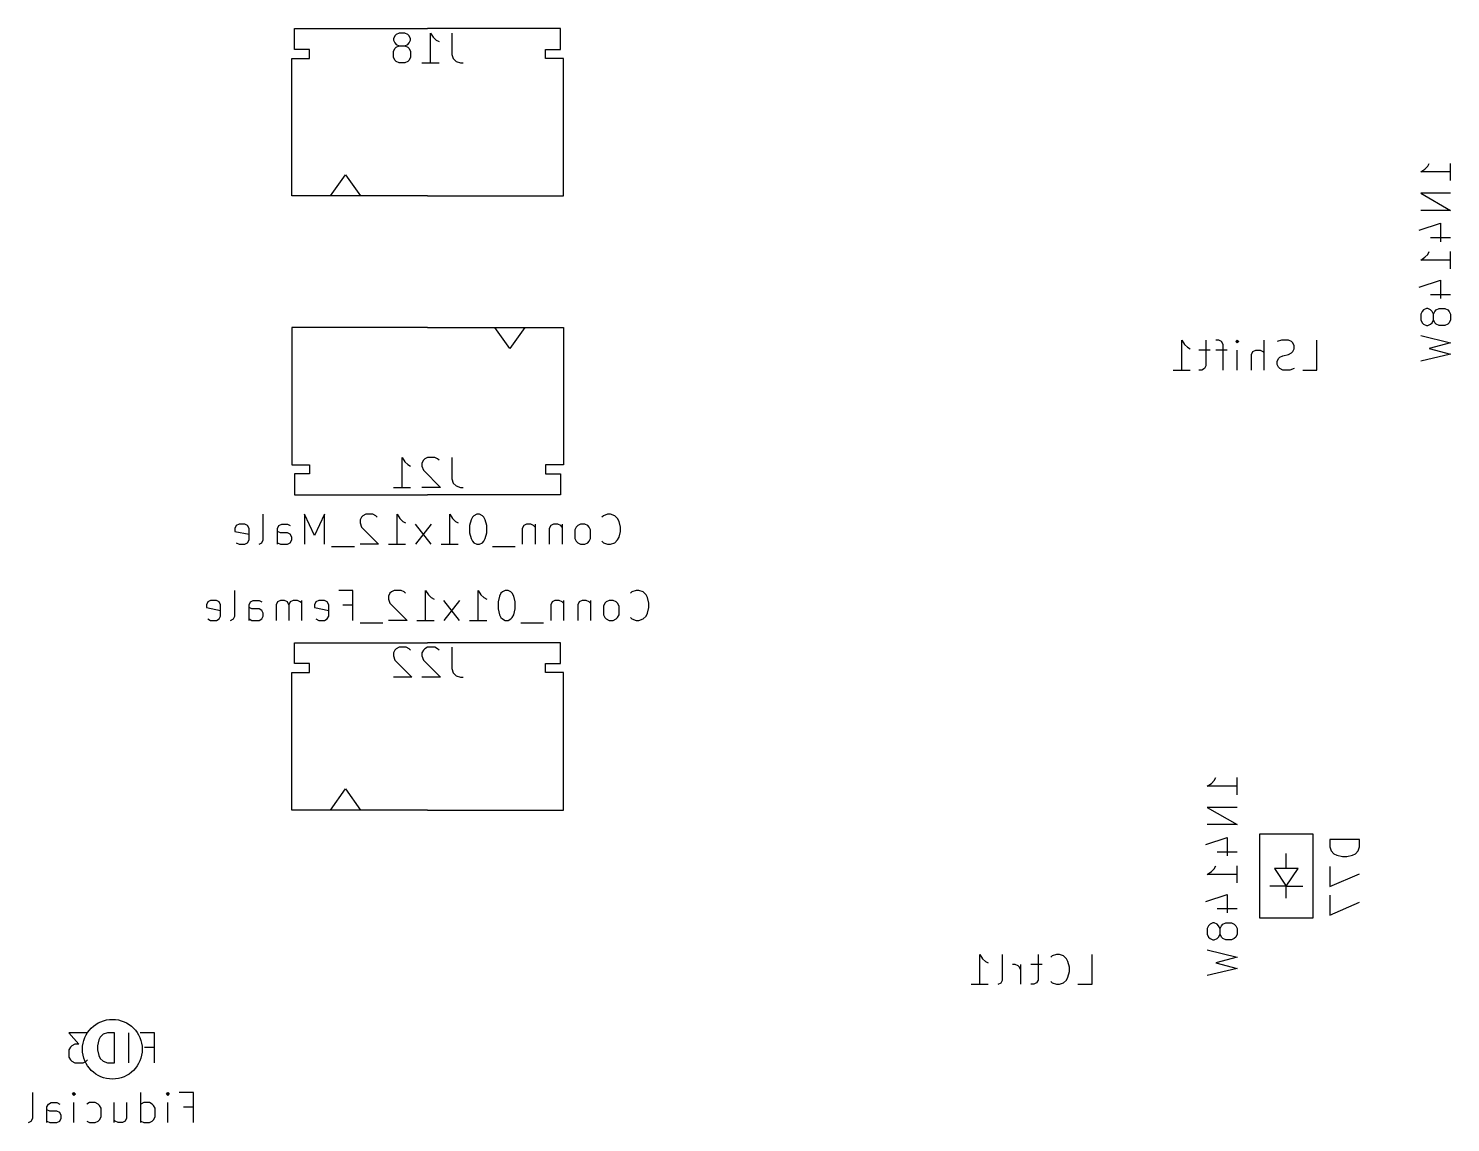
# Model space of a CAD drawing. Extents: x -29 to 358, y -109 to 38.
# Drawn here: x -28.83 to 18.76, y -109.44 to -72.84 of the extents above; entities that cross this region are included whole.
import ezdxf

# ---------------------------------------------------------------- set-up
doc = ezdxf.new("R2010")
doc.units = 0
doc.layers.add('BLACK', color=7, linetype='CONTINUOUS')

msp = doc.modelspace()

# ---------------------------------------------------------------- linework, layer by layer
at = {"layer": 'BLACK', "linetype": 'CONTINUOUS'}
for p, q in [((-19.925, -72.8353), (-15.475, -72.8353)), ((-19.925, -73.5353), (-19.925, -72.8353)), ((-16.5702, -73.0829), (-16.6179, -73.1782)), ((-16.6179, -73.1782), (-16.6179, -73.2258)), ((-16.6179, -73.2258), (-16.5702, -73.321)), ((-16.5226, -73.0353), (-16.5702, -73.0829)), ((-16.4274, -72.9877), (-16.5226, -73.0353)), ((-16.2369, -72.9877), (-16.4274, -72.9877)), ((-16.1417, -73.0353), (-16.2369, -72.9877)), ((-16.094, -73.0829), (-16.1417, -73.0353)), ((-16.0464, -73.1782), (-16.094, -73.0829)), ((-16.094, -73.321), (-16.0464, -73.2258)), ((-16.0464, -73.2258), (-16.0464, -73.1782)), ((-11.025, -72.8353), (-15.475, -72.8353)), ((-15.3798, -73.9877), (-15.3798, -72.9877)), ((-15.3798, -72.9877), (-15.2845, -73.1305)), ((-15.2845, -73.1305), (-15.1893, -73.2258)), ((-15.1893, -73.2258), (-15.094, -73.2734)), ((-14.6655, -72.9877), (-14.6655, -73.702)), ((-11.025, -73.5353), (-11.025, -72.8353)), ((-19.425, -73.5353), (-19.925, -73.5353)), ((-19.425, -73.8353), (-19.425, -73.5353)), ((-16.6179, -73.6067), (-16.5702, -73.5115)), ((-16.6179, -73.7972), (-16.6179, -73.6067)), ((-16.5702, -73.321), (-16.5226, -73.3686)), ((-16.5702, -73.5115), (-16.5226, -73.4639)), ((-16.5226, -73.3686), (-16.4274, -73.4163)), ((-16.5226, -73.4639), (-16.4274, -73.4163)), ((-16.4274, -73.4163), (-16.2369, -73.4163)), ((-16.2369, -73.4163), (-16.1417, -73.3686)), ((-16.2369, -73.4163), (-16.1417, -73.4639)), ((-16.1417, -73.3686), (-16.094, -73.321)), ((-16.1417, -73.4639), (-16.094, -73.5115)), ((-16.094, -73.5115), (-16.0464, -73.6067)), ((-16.0464, -73.6067), (-16.0464, -73.7972)), ((-14.6655, -73.702), (-14.6179, -73.8448)), ((-11.525, -73.5353), (-11.025, -73.5353)), ((-11.525, -73.8353), (-11.525, -73.5353)), ((-20.025, -73.8353), (-19.425, -73.8353)), ((-20.025, -78.4353), (-20.025, -73.8353)), ((-16.5702, -73.8924), (-16.6179, -73.7972)), ((-16.5226, -73.9401), (-16.5702, -73.8924)), ((-16.4274, -73.9877), (-16.5226, -73.9401)), ((-16.2369, -73.9877), (-16.4274, -73.9877)), ((-16.1417, -73.9401), (-16.2369, -73.9877)), ((-16.094, -73.8924), (-16.1417, -73.9401)), ((-16.0464, -73.7972), (-16.094, -73.8924)), ((-15.6655, -73.9877), (-15.094, -73.9877)), ((-14.6179, -73.8448), (-14.5226, -73.9401)), ((-14.5226, -73.9401), (-14.3798, -73.9877)), ((-14.3798, -73.9877), (-14.2845, -73.9877)), ((-10.925, -73.8353), (-11.525, -73.8353)), ((-10.925, -78.4353), (-10.925, -73.8353)), ((17.7586, -77.6353), (17.9015, -77.5401)), ((17.9015, -77.5401), (17.9967, -77.4448)), ((17.9967, -77.4448), (18.0443, -77.3496)), ((18.7586, -77.921), (18.7586, -77.3496)), ((-18.725, -78.4353), (-18.225, -77.7282)), ((-18.225, -77.7282), (-17.725, -78.4353)), ((18.7586, -77.6353), (17.7586, -77.6353)), ((-15.475, -78.4353), (-20.025, -78.4353)), ((-15.475, -78.4353), (-10.925, -78.4353)), ((18.7586, -78.3496), (17.7586, -78.3496)), ((17.7586, -78.3496), (18.7586, -78.921)), ((18.7586, -78.921), (17.7586, -78.921)), ((17.711, -79.5877), (18.4253, -79.3496)), ((18.4253, -79.3496), (18.4253, -79.9686)), ((18.092, -79.8258), (18.7586, -79.8258)), ((17.9015, -80.4924), (17.9967, -80.3972)), ((17.9967, -80.3972), (18.0443, -80.302)), ((18.7586, -80.8734), (18.7586, -80.302)), ((17.7586, -80.5877), (17.9015, -80.4924)), ((18.7586, -80.5877), (17.7586, -80.5877)), ((17.711, -81.4924), (18.4253, -81.2543)), ((18.4253, -81.2543), (18.4253, -81.8734)), ((18.092, -81.7305), (18.7586, -81.7305)), ((17.8062, -82.302), (17.7586, -82.3972)), ((17.8539, -82.2543), (17.8062, -82.302)), ((17.9491, -82.2067), (17.8539, -82.2543)), ((17.9967, -82.2067), (17.9491, -82.2067)), ((18.092, -82.2543), (17.9967, -82.2067)), ((18.1396, -82.302), (18.092, -82.2543)), ((18.1872, -82.3972), (18.1396, -82.302)), ((18.1872, -82.3972), (18.2348, -82.302)), ((18.2348, -82.302), (18.2824, -82.2543)), ((18.2824, -82.2543), (18.3777, -82.2067)), ((18.3777, -82.2067), (18.5682, -82.2067)), ((18.5682, -82.2067), (18.6634, -82.2543)), ((18.6634, -82.2543), (18.711, -82.302)), ((18.711, -82.302), (18.7586, -82.3972)), ((17.7586, -82.3972), (17.7586, -82.5877)), ((17.7586, -82.5877), (17.8062, -82.6829)), ((17.8062, -82.6829), (17.8539, -82.7305)), ((17.8539, -82.7305), (17.9491, -82.7782)), ((17.9491, -82.7782), (17.9967, -82.7782)), ((17.9967, -82.7782), (18.092, -82.7305)), ((18.092, -82.7305), (18.1396, -82.6829)), ((18.1396, -82.6829), (18.1872, -82.5877)), ((18.1872, -82.5877), (18.1872, -82.3972)), ((18.2348, -82.6829), (18.1872, -82.5877)), ((18.2824, -82.7305), (18.2348, -82.6829)), ((18.3777, -82.7782), (18.2824, -82.7305)), ((18.5682, -82.7782), (18.3777, -82.7782)), ((18.6634, -82.7305), (18.5682, -82.7782)), ((18.711, -82.6829), (18.6634, -82.7305)), ((18.7586, -82.5877), (18.711, -82.6829)), ((18.7586, -82.3972), (18.7586, -82.5877)), ((-15.475, -82.8353), (-20.025, -82.8353)), ((-20.025, -82.8353), (-20.025, -87.4353)), ((-15.475, -82.8353), (-10.925, -82.8353)), ((-12.725, -83.5424), (-13.225, -82.8353)), ((-12.225, -82.8353), (-12.725, -83.5424)), ((-10.925, -82.8353), (-10.925, -87.4353)), ((9.76339, -84.2627), (9.76339, -83.2627)), ((9.76339, -83.2627), (9.85863, -83.4055)), ((10.5729, -83.2627), (10.5729, -84.1198)), ((11.0015, -83.2627), (10.9062, -83.2627)), ((11.0967, -83.3103), (11.0015, -83.2627)), ((11.5729, -83.3103), (11.6205, -83.2627)), ((11.6205, -83.2627), (11.6682, -83.3103)), ((11.6205, -83.2627), (11.6205, -83.3579)), ((12.5253, -84.2627), (12.5253, -83.2627)), ((13.0967, -83.2627), (12.9539, -83.3103)), ((13.3348, -83.2627), (13.0967, -83.2627)), ((13.4301, -83.3103), (13.3348, -83.2627)), ((14.2872, -84.2627), (14.2872, -83.2627)), ((17.7586, -83.1115), (18.7586, -83.3496)), ((9.85863, -83.4055), (9.95387, -83.5008)), ((9.95387, -83.5008), (10.0491, -83.5484)), ((10.7158, -83.596), (10.3348, -83.596)), ((11.2872, -83.596), (10.9062, -83.596)), ((11.1443, -83.4055), (11.0967, -83.3103)), ((11.1443, -84.2627), (11.1443, -83.4055)), ((11.6205, -83.3579), (11.5729, -83.3103)), ((11.6682, -83.3103), (11.6205, -83.3579)), ((11.6205, -84.2627), (11.6205, -83.596)), ((12.0967, -83.7389), (12.1443, -83.6436)), ((12.0967, -84.2627), (12.0967, -83.7389)), ((12.1443, -83.6436), (12.2396, -83.596)), ((12.2396, -83.596), (12.3824, -83.596)), ((12.3824, -83.596), (12.4777, -83.6436)), ((12.4777, -83.6436), (12.5253, -83.6913)), ((13.1443, -83.7865), (13.3348, -83.7389)), ((13.3348, -83.7389), (13.4301, -83.6913)), ((13.4777, -83.3579), (13.4301, -83.3103)), ((13.4301, -83.6913), (13.4777, -83.6436)), ((13.5253, -83.4532), (13.4777, -83.3579)), ((13.4777, -83.6436), (13.5253, -83.5484)), ((13.5253, -83.5484), (13.5253, -83.4532)), ((18.7586, -83.7305), (17.7586, -83.9686)), ((18.7586, -83.3496), (18.0443, -83.5401)), ((18.0443, -83.5401), (18.7586, -83.7305)), ((10.5253, -84.2151), (10.4301, -84.2627)), ((10.5729, -84.1198), (10.5253, -84.2151)), ((12.9539, -83.977), (13.0015, -83.8817)), ((12.9539, -84.0722), (12.9539, -83.977)), ((13.0015, -84.1674), (12.9539, -84.0722)), ((13.0015, -83.8817), (13.0491, -83.8341)), ((13.0491, -84.2151), (13.0015, -84.1674)), ((13.0491, -83.8341), (13.1443, -83.7865)), ((13.1443, -84.2627), (13.0491, -84.2151)), ((13.5253, -84.2151), (13.3824, -84.2627)), ((9.47768, -84.2627), (10.0491, -84.2627)), ((10.4301, -84.2627), (10.3348, -84.2627)), ((13.3824, -84.2627), (13.1443, -84.2627)), ((13.811, -84.2627), (14.2872, -84.2627)), ((-20.025, -87.4353), (-19.425, -87.4353)), ((-19.425, -87.4353), (-19.425, -87.7353)), ((-16.3321, -88.1877), (-16.3321, -87.1877)), ((-16.3321, -87.1877), (-16.2369, -87.3305)), ((-16.2369, -87.3305), (-16.1417, -87.4258)), ((-16.1417, -87.4258), (-16.0464, -87.4734)), ((-15.6179, -87.2829), (-15.6655, -87.3782)), ((-15.6655, -87.3782), (-15.6655, -87.4734)), ((-15.6655, -87.4734), (-15.6179, -87.6163)), ((-15.5702, -87.2353), (-15.6179, -87.2829)), ((-15.475, -87.1877), (-15.5702, -87.2353)), ((-15.2369, -87.1877), (-15.475, -87.1877)), ((-15.1417, -87.2353), (-15.2369, -87.1877)), ((-15.094, -87.2829), (-15.1417, -87.2353)), ((-14.6655, -87.1877), (-14.6655, -87.902)), ((-11.525, -87.4353), (-11.525, -87.7353)), ((-10.925, -87.4353), (-11.525, -87.4353)), ((-19.925, -87.7353), (-19.925, -88.4353)), ((-19.425, -87.7353), (-19.925, -87.7353)), ((-15.6179, -87.6163), (-15.0464, -88.1877)), ((-14.6655, -87.902), (-14.6179, -88.0448)), ((-14.6179, -88.0448), (-14.5226, -88.1401)), ((-11.525, -87.7353), (-11.025, -87.7353)), ((-11.025, -87.7353), (-11.025, -88.4353)), ((-19.925, -88.4353), (-15.475, -88.4353)), ((-16.6179, -88.1877), (-16.0464, -88.1877)), ((-15.0464, -88.1877), (-15.6655, -88.1877)), ((-11.025, -88.4353), (-15.475, -88.4353)), ((-14.5226, -88.1401), (-14.3798, -88.1877)), ((-14.3798, -88.1877), (-14.2845, -88.1877)), ((-21.8798, -89.4686), (-21.9274, -89.5639)), ((-21.7845, -89.421), (-21.8798, -89.4686)), ((-21.594, -89.421), (-21.7845, -89.421)), ((-21.4988, -89.4686), (-21.594, -89.421)), ((-21.4512, -89.5639), (-21.4988, -89.4686)), ((-20.975, -89.9448), (-20.975, -89.0877)), ((-20.4988, -89.5639), (-20.4512, -89.4686)), ((-20.4512, -89.4686), (-20.356, -89.421)), ((-20.356, -89.421), (-20.1655, -89.421)), ((-20.1655, -89.421), (-20.0702, -89.4686)), ((-19.2607, -89.802), (-19.594, -89.0877)), ((-19.594, -89.0877), (-19.594, -90.0877)), ((-18.9274, -89.0877), (-19.2607, -89.802)), ((-18.9274, -90.0877), (-18.9274, -89.0877)), ((-17.6893, -89.1829), (-17.7369, -89.2782)), ((-17.7369, -89.2782), (-17.7369, -89.3734)), ((-17.7369, -89.3734), (-17.6893, -89.5163)), ((-17.6417, -89.1353), (-17.6893, -89.1829)), ((-17.5464, -89.0877), (-17.6417, -89.1353)), ((-17.3083, -89.0877), (-17.5464, -89.0877)), ((-17.2131, -89.1353), (-17.3083, -89.0877)), ((-17.1655, -89.1829), (-17.2131, -89.1353)), ((-16.4988, -90.0877), (-16.4988, -89.0877)), ((-16.4988, -89.0877), (-16.4036, -89.2305)), ((-16.4036, -89.2305), (-16.3083, -89.3258)), ((-16.3083, -89.3258), (-16.2131, -89.3734)), ((-15.356, -90.0877), (-15.8798, -89.421)), ((-15.356, -89.421), (-15.8798, -90.0877)), ((-14.7369, -90.0877), (-14.7369, -89.0877)), ((-14.7369, -89.0877), (-14.6417, -89.2305)), ((-14.6417, -89.2305), (-14.5464, -89.3258)), ((-14.5464, -89.3258), (-14.4512, -89.3734)), ((-14.0226, -89.2782), (-14.0702, -89.4686)), ((-14.0702, -89.4686), (-14.0702, -89.7067)), ((-13.975, -89.1829), (-14.0226, -89.2782)), ((-13.9274, -89.1353), (-13.975, -89.1829)), ((-13.8321, -89.0877), (-13.9274, -89.1353)), ((-13.7369, -89.0877), (-13.8321, -89.0877)), ((-13.6417, -89.1353), (-13.7369, -89.0877)), ((-13.594, -89.1829), (-13.6417, -89.1353)), ((-13.5464, -89.2782), (-13.594, -89.1829)), ((-13.4988, -89.4686), (-13.5464, -89.2782)), ((-13.4988, -89.7067), (-13.4988, -89.4686)), ((-12.2607, -89.4686), (-12.3083, -89.5639)), ((-12.1655, -89.421), (-12.2607, -89.4686)), ((-12.0226, -89.421), (-12.1655, -89.421)), ((-11.9274, -89.4686), (-12.0226, -89.421)), ((-11.8798, -89.5163), (-11.9274, -89.4686)), ((-11.8798, -89.421), (-11.8798, -90.0877)), ((-11.356, -89.4686), (-11.4036, -89.5639)), ((-11.2607, -89.421), (-11.356, -89.4686)), ((-11.1179, -89.421), (-11.2607, -89.421)), ((-11.0226, -89.4686), (-11.1179, -89.421)), ((-10.975, -89.5163), (-11.0226, -89.4686)), ((-10.975, -89.421), (-10.975, -90.0877)), ((-10.4512, -89.4686), (-10.4988, -89.5163)), ((-10.356, -89.421), (-10.4512, -89.4686)), ((-10.2131, -89.421), (-10.356, -89.421)), ((-10.1179, -89.4686), (-10.2131, -89.421)), ((-10.0702, -89.5163), (-10.1179, -89.4686)), ((-9.59405, -89.1353), (-9.64167, -89.1829)), ((-9.45119, -89.0877), (-9.59405, -89.1353)), ((-9.35595, -89.0877), (-9.45119, -89.0877)), ((-9.21309, -89.1353), (-9.35595, -89.0877)), ((-9.11786, -89.2305), (-9.21309, -89.1353)), ((-9.07024, -89.3258), (-9.11786, -89.2305)), ((-9.02262, -89.5163), (-9.07024, -89.3258)), ((-21.9274, -89.5639), (-21.9274, -89.6591)), ((-21.9274, -89.6591), (-21.4512, -89.7543)), ((-21.4988, -90.0401), (-21.4512, -89.9448)), ((-21.4512, -89.9448), (-21.4512, -89.5639)), ((-21.0226, -90.0401), (-20.975, -89.9448)), ((-20.4988, -90.0877), (-20.4988, -89.5639)), ((-20.4036, -89.7067), (-20.4988, -89.6591)), ((-20.1655, -89.7067), (-20.4036, -89.7067)), ((-20.0702, -89.7543), (-20.1655, -89.7067)), ((-20.0226, -89.8496), (-20.0702, -89.7543)), ((-20.0702, -90.0401), (-20.0226, -89.9448)), ((-20.0226, -89.9448), (-20.0226, -89.8496)), ((-17.6893, -89.5163), (-17.1179, -90.0877)), ((-14.0702, -89.7067), (-14.0226, -89.8972)), ((-14.0226, -89.8972), (-13.975, -89.9924)), ((-13.594, -89.9924), (-13.5464, -89.8972)), ((-13.5464, -89.8972), (-13.4988, -89.7067)), ((-12.3083, -89.5639), (-12.3083, -90.0877)), ((-11.4036, -89.5639), (-11.4036, -90.0877)), ((-10.4988, -89.5163), (-10.5464, -89.6115)), ((-10.5464, -89.6115), (-10.5464, -89.8972)), ((-10.5464, -89.8972), (-10.4988, -89.9924)), ((-10.0226, -89.6115), (-10.0702, -89.5163)), ((-10.0702, -89.9924), (-10.0226, -89.8972)), ((-10.0226, -89.8972), (-10.0226, -89.6115)), ((-9.21309, -90.0401), (-9.11786, -89.9448)), ((-9.11786, -89.9448), (-9.07024, -89.8496)), ((-9.07024, -89.8496), (-9.02262, -89.6591)), ((-9.02262, -89.6591), (-9.02262, -89.5163)), ((-21.8798, -90.0401), (-21.7845, -90.0877)), ((-21.7845, -90.0877), (-21.594, -90.0877)), ((-21.594, -90.0877), (-21.4988, -90.0401)), ((-21.1179, -90.0877), (-21.0226, -90.0401)), ((-20.4988, -90.0401), (-20.4036, -90.0877)), ((-20.4036, -90.0877), (-20.1655, -90.0877)), ((-20.1655, -90.0877), (-20.0702, -90.0401)), ((-17.9274, -90.1829), (-18.6893, -90.1829)), ((-17.1179, -90.0877), (-17.7369, -90.0877)), ((-16.7845, -90.0877), (-16.2131, -90.0877)), ((-15.0226, -90.0877), (-14.4512, -90.0877)), ((-13.975, -89.9924), (-13.9274, -90.0401)), ((-13.9274, -90.0401), (-13.8321, -90.0877)), ((-13.8321, -90.0877), (-13.7369, -90.0877)), ((-13.7369, -90.0877), (-13.6417, -90.0401)), ((-13.6417, -90.0401), (-13.594, -89.9924)), ((-12.5464, -90.1829), (-13.3083, -90.1829)), ((-10.4988, -89.9924), (-10.4512, -90.0401)), ((-10.4512, -90.0401), (-10.356, -90.0877)), ((-10.356, -90.0877), (-10.2131, -90.0877)), ((-10.2131, -90.0877), (-10.1179, -90.0401)), ((-10.1179, -90.0401), (-10.0702, -89.9924)), ((-9.64167, -89.9924), (-9.59405, -90.0401)), ((-9.59405, -90.0401), (-9.45119, -90.0877)), ((-9.45119, -90.0877), (-9.35595, -90.0877)), ((-9.35595, -90.0877), (-9.21309, -90.0401)), ((-21.9274, -92.4948), (-21.9274, -91.6377)), ((-17.975, -91.6377), (-18.4512, -91.6377)), ((-17.975, -92.6377), (-17.975, -91.6377)), ((-16.7369, -91.7329), (-16.7845, -91.8282)), ((-16.7845, -91.8282), (-16.7845, -91.9234)), ((-16.6893, -91.6853), (-16.7369, -91.7329)), ((-16.594, -91.6377), (-16.6893, -91.6853)), ((-16.356, -91.6377), (-16.594, -91.6377)), ((-16.2607, -91.6853), (-16.356, -91.6377)), ((-16.2131, -91.7329), (-16.2607, -91.6853)), ((-15.5464, -92.6377), (-15.5464, -91.6377)), ((-15.5464, -91.6377), (-15.4512, -91.7805)), ((-15.4512, -91.7805), (-15.356, -91.8758)), ((-13.7845, -92.6377), (-13.7845, -91.6377)), ((-13.7845, -91.6377), (-13.6893, -91.7805)), ((-13.6893, -91.7805), (-13.594, -91.8758)), ((-13.0702, -91.8282), (-13.1179, -92.0186)), ((-13.0226, -91.7329), (-13.0702, -91.8282)), ((-12.975, -91.6853), (-13.0226, -91.7329)), ((-12.8798, -91.6377), (-12.975, -91.6853)), ((-12.7845, -91.6377), (-12.8798, -91.6377)), ((-12.6893, -91.6853), (-12.7845, -91.6377)), ((-12.6417, -91.7329), (-12.6893, -91.6853)), ((-12.594, -91.8282), (-12.6417, -91.7329)), ((-12.5464, -92.0186), (-12.594, -91.8282)), ((-8.64167, -91.6853), (-8.68928, -91.7329)), ((-8.49881, -91.6377), (-8.64167, -91.6853)), ((-8.40357, -91.6377), (-8.49881, -91.6377)), ((-8.26071, -91.6853), (-8.40357, -91.6377)), ((-8.16548, -91.7805), (-8.26071, -91.6853)), ((-8.11786, -91.8758), (-8.16548, -91.7805)), ((-22.8321, -92.0186), (-22.8798, -92.1139)), ((-22.8798, -92.1139), (-22.8798, -92.2091)), ((-22.8798, -92.2091), (-22.4036, -92.3043)), ((-22.7369, -91.971), (-22.8321, -92.0186)), ((-22.5464, -91.971), (-22.7369, -91.971)), ((-22.4512, -92.0186), (-22.5464, -91.971)), ((-22.4036, -92.1139), (-22.4512, -92.0186)), ((-22.4036, -92.4948), (-22.4036, -92.1139)), ((-21.4512, -92.1139), (-21.4036, -92.0186)), ((-21.4512, -92.6377), (-21.4512, -92.1139)), ((-21.356, -92.2567), (-21.4512, -92.2091)), ((-21.4036, -92.0186), (-21.3083, -91.971)), ((-21.1179, -92.2567), (-21.356, -92.2567)), ((-21.3083, -91.971), (-21.1179, -91.971)), ((-21.1179, -91.971), (-21.0226, -92.0186)), ((-21.0226, -92.3043), (-21.1179, -92.2567)), ((-20.975, -92.3996), (-21.0226, -92.3043)), ((-20.4988, -92.0186), (-20.5464, -92.1139)), ((-20.5464, -92.1139), (-20.5464, -92.6377)), ((-20.4036, -91.971), (-20.4988, -92.0186)), ((-20.2607, -91.971), (-20.4036, -91.971)), ((-20.1655, -92.0186), (-20.2607, -91.971)), ((-20.1179, -92.1139), (-20.1655, -92.0186)), ((-20.0702, -92.0186), (-20.1179, -92.1139)), ((-20.1179, -92.1139), (-20.1179, -92.6377)), ((-19.975, -91.971), (-20.0702, -92.0186)), ((-19.8321, -91.971), (-19.975, -91.971)), ((-19.7369, -92.0186), (-19.8321, -91.971)), ((-19.6893, -92.0663), (-19.7369, -92.0186)), ((-19.6893, -92.6377), (-19.6893, -91.971)), ((-19.2131, -92.0186), (-19.2607, -92.1139)), ((-19.2607, -92.1139), (-19.2607, -92.2091)), ((-19.2607, -92.2091), (-18.7845, -92.3043)), ((-19.1179, -91.971), (-19.2131, -92.0186)), ((-18.9274, -91.971), (-19.1179, -91.971)), ((-18.8321, -92.0186), (-18.9274, -91.971)), ((-18.7845, -92.1139), (-18.8321, -92.0186)), ((-18.7845, -92.4948), (-18.7845, -92.1139)), ((-18.3083, -92.1139), (-17.975, -92.1139)), ((-16.7845, -91.9234), (-16.7369, -92.0663)), ((-16.7369, -92.0663), (-16.1655, -92.6377)), ((-15.356, -91.8758), (-15.2607, -91.9234)), ((-14.4036, -92.6377), (-14.9274, -91.971)), ((-14.4036, -91.971), (-14.9274, -92.6377)), ((-13.594, -91.8758), (-13.4988, -91.9234)), ((-13.1179, -92.0186), (-13.1179, -92.2567)), ((-13.1179, -92.2567), (-13.0702, -92.4472)), ((-12.594, -92.4472), (-12.5464, -92.2567)), ((-12.5464, -92.2567), (-12.5464, -92.0186)), ((-11.3083, -92.0186), (-11.356, -92.1139)), ((-11.356, -92.1139), (-11.356, -92.6377)), ((-11.2131, -91.971), (-11.3083, -92.0186)), ((-11.0702, -91.971), (-11.2131, -91.971)), ((-10.975, -92.0186), (-11.0702, -91.971)), ((-10.9274, -92.0663), (-10.975, -92.0186)), ((-10.9274, -91.971), (-10.9274, -92.6377)), ((-10.4036, -92.0186), (-10.4512, -92.1139)), ((-10.4512, -92.1139), (-10.4512, -92.6377)), ((-10.3083, -91.971), (-10.4036, -92.0186)), ((-10.1655, -91.971), (-10.3083, -91.971)), ((-10.0702, -92.0186), (-10.1655, -91.971)), ((-10.0226, -92.0663), (-10.0702, -92.0186)), ((-10.0226, -91.971), (-10.0226, -92.6377)), ((-9.54643, -92.0663), (-9.59405, -92.1615)), ((-9.59405, -92.1615), (-9.59405, -92.4472)), ((-9.49881, -92.0186), (-9.54643, -92.0663)), ((-9.40357, -91.971), (-9.49881, -92.0186)), ((-9.26071, -91.971), (-9.40357, -91.971)), ((-9.16548, -92.0186), (-9.26071, -91.971)), ((-9.11786, -92.0663), (-9.16548, -92.0186)), ((-9.07024, -92.1615), (-9.11786, -92.0663)), ((-9.07024, -92.4472), (-9.07024, -92.1615)), ((-8.07024, -92.0663), (-8.11786, -91.8758)), ((-8.11786, -92.3996), (-8.07024, -92.2091)), ((-8.07024, -92.2091), (-8.07024, -92.0663)), ((-22.8321, -92.5901), (-22.7369, -92.6377)), ((-22.7369, -92.6377), (-22.5464, -92.6377)), ((-22.5464, -92.6377), (-22.4512, -92.5901)), ((-22.4512, -92.5901), (-22.4036, -92.4948)), ((-22.0702, -92.6377), (-21.975, -92.5901)), ((-21.975, -92.5901), (-21.9274, -92.4948)), ((-21.4512, -92.5901), (-21.356, -92.6377)), ((-21.356, -92.6377), (-21.1179, -92.6377)), ((-21.1179, -92.6377), (-21.0226, -92.5901)), ((-21.0226, -92.5901), (-20.975, -92.4948)), ((-20.975, -92.4948), (-20.975, -92.3996)), ((-19.2131, -92.5901), (-19.1179, -92.6377)), ((-19.1179, -92.6377), (-18.9274, -92.6377)), ((-18.9274, -92.6377), (-18.8321, -92.5901)), ((-18.8321, -92.5901), (-18.7845, -92.4948)), ((-16.975, -92.7329), (-17.7369, -92.7329)), ((-16.1655, -92.6377), (-16.7845, -92.6377)), ((-15.8321, -92.6377), (-15.2607, -92.6377)), ((-14.0702, -92.6377), (-13.4988, -92.6377)), ((-13.0702, -92.4472), (-13.0226, -92.5424)), ((-13.0226, -92.5424), (-12.975, -92.5901)), ((-12.975, -92.5901), (-12.8798, -92.6377)), ((-12.8798, -92.6377), (-12.7845, -92.6377)), ((-12.7845, -92.6377), (-12.6893, -92.5901)), ((-12.6893, -92.5901), (-12.6417, -92.5424)), ((-12.6417, -92.5424), (-12.594, -92.4472)), ((-11.594, -92.7329), (-12.356, -92.7329)), ((-9.59405, -92.4472), (-9.54643, -92.5424)), ((-9.54643, -92.5424), (-9.49881, -92.5901)), ((-9.49881, -92.5901), (-9.40357, -92.6377)), ((-9.40357, -92.6377), (-9.26071, -92.6377)), ((-9.26071, -92.6377), (-9.16548, -92.5901)), ((-9.16548, -92.5901), (-9.11786, -92.5424)), ((-9.11786, -92.5424), (-9.07024, -92.4472)), ((-8.68928, -92.5424), (-8.64167, -92.5901)), ((-8.64167, -92.5901), (-8.49881, -92.6377)), ((-8.49881, -92.6377), (-8.40357, -92.6377)), ((-8.40357, -92.6377), (-8.26071, -92.5901)), ((-8.26071, -92.5901), (-8.16548, -92.4948)), ((-8.16548, -92.4948), (-8.11786, -92.3996)), ((-19.925, -94.0853), (-19.925, -93.3853)), ((-19.925, -93.3853), (-15.475, -93.3853)), ((-16.5702, -93.6329), (-16.6179, -93.7282)), ((-16.6179, -93.7282), (-16.6179, -93.8234)), ((-16.5226, -93.5853), (-16.5702, -93.6329)), ((-16.4274, -93.5377), (-16.5226, -93.5853)), ((-16.1893, -93.5377), (-16.4274, -93.5377)), ((-16.094, -93.5853), (-16.1893, -93.5377)), ((-16.0464, -93.6329), (-16.094, -93.5853)), ((-15.6179, -93.6329), (-15.6655, -93.7282)), ((-15.6655, -93.7282), (-15.6655, -93.8234)), ((-15.5702, -93.5853), (-15.6179, -93.6329)), ((-15.475, -93.5377), (-15.5702, -93.5853)), ((-11.025, -93.3853), (-15.475, -93.3853)), ((-15.2369, -93.5377), (-15.475, -93.5377)), ((-15.1417, -93.5853), (-15.2369, -93.5377)), ((-15.094, -93.6329), (-15.1417, -93.5853)), ((-14.6655, -93.5377), (-14.6655, -94.252)), ((-11.025, -94.0853), (-11.025, -93.3853)), ((-19.425, -94.0853), (-19.925, -94.0853)), ((-19.425, -94.3853), (-19.425, -94.0853)), ((-16.6179, -93.8234), (-16.5702, -93.9663)), ((-16.5702, -93.9663), (-15.9988, -94.5377)), ((-15.6655, -93.8234), (-15.6179, -93.9663)), ((-15.6179, -93.9663), (-15.0464, -94.5377)), ((-11.525, -94.0853), (-11.025, -94.0853)), ((-11.525, -94.3853), (-11.525, -94.0853)), ((-20.025, -98.9853), (-20.025, -94.3853)), ((-20.025, -94.3853), (-19.425, -94.3853)), ((-15.9988, -94.5377), (-16.6179, -94.5377)), ((-15.0464, -94.5377), (-15.6655, -94.5377)), ((-14.6655, -94.252), (-14.6179, -94.3948)), ((-14.6179, -94.3948), (-14.5226, -94.4901)), ((-14.5226, -94.4901), (-14.3798, -94.5377)), ((-14.3798, -94.5377), (-14.2845, -94.5377)), ((-10.925, -94.3853), (-11.525, -94.3853)), ((-10.925, -98.9853), (-10.925, -94.3853)), ((10.7577, -98.0901), (10.853, -97.9948)), ((10.853, -97.9948), (10.9006, -97.8996)), ((11.6149, -98.471), (11.6149, -97.8996)), ((-18.725, -98.9853), (-18.225, -98.2782)), ((-18.225, -98.2782), (-17.725, -98.9853)), ((10.6149, -98.1853), (10.7577, -98.0901)), ((11.6149, -98.1853), (10.6149, -98.1853)), ((-15.475, -98.9853), (-20.025, -98.9853)), ((-15.475, -98.9853), (-10.925, -98.9853)), ((11.6149, -98.8996), (10.6149, -98.8996)), ((10.6149, -98.8996), (11.6149, -99.471)), ((10.5673, -100.138), (11.2815, -99.8996)), ((11.6149, -99.471), (10.6149, -99.471)), ((11.2815, -99.8996), (11.2815, -100.519)), ((12.3625, -99.7853), (12.3625, -102.585)), ((14.1625, -99.7853), (12.3625, -99.7853)), ((14.1625, -102.585), (14.1625, -99.7853)), ((10.9482, -100.376), (11.6149, -100.376)), ((15.7149, -99.971), (14.7149, -99.971)), ((14.7149, -99.971), (14.7149, -100.209)), ((14.7149, -100.209), (14.7625, -100.352)), ((14.7625, -100.352), (14.8577, -100.447)), ((15.572, -100.447), (15.6673, -100.352)), ((15.6673, -100.352), (15.7149, -100.209)), ((15.7149, -100.209), (15.7149, -99.971)), ((10.853, -100.947), (10.9006, -100.852)), ((11.6149, -101.423), (11.6149, -100.852)), ((13.2625, -100.935), (13.2625, -100.435)), ((14.7149, -100.876), (14.7149, -101.542)), ((14.8577, -100.447), (14.953, -100.495)), ((14.953, -100.495), (15.1435, -100.542)), ((15.1435, -100.542), (15.2863, -100.542)), ((15.2863, -100.542), (15.4768, -100.495)), ((15.4768, -100.495), (15.572, -100.447)), ((10.6149, -101.138), (10.7577, -101.042)), ((11.6149, -101.138), (10.6149, -101.138)), ((10.7577, -101.042), (10.853, -100.947)), ((13.6625, -100.935), (12.8625, -100.935)), ((12.8625, -100.935), (13.2625, -101.535)), ((13.2625, -101.535), (13.6625, -100.935)), ((14.7149, -101.542), (15.7149, -101.114)), ((10.5673, -102.042), (11.2815, -101.804)), ((11.2815, -101.804), (11.2815, -102.423)), ((13.2625, -101.535), (12.7125, -101.535)), ((13.2625, -101.935), (13.2625, -101.535)), ((13.2625, -101.535), (13.8125, -101.535)), ((14.7149, -101.828), (14.7149, -102.495)), ((10.9482, -102.281), (11.6149, -102.281)), ((14.7149, -102.495), (15.7149, -102.066)), ((10.8054, -102.757), (10.7101, -102.804)), ((10.853, -102.757), (10.8054, -102.757)), ((10.9482, -102.804), (10.853, -102.757)), ((11.1387, -102.804), (11.2339, -102.757)), ((11.2339, -102.757), (11.4244, -102.757)), ((11.4244, -102.757), (11.5196, -102.804)), ((12.3625, -102.585), (14.1625, -102.585)), ((10.6625, -102.852), (10.6149, -102.947)), ((10.6149, -102.947), (10.6149, -103.138)), ((10.6149, -103.138), (10.6625, -103.233)), ((10.7101, -102.804), (10.6625, -102.852)), ((10.6625, -103.233), (10.7101, -103.281)), ((10.9958, -102.852), (10.9482, -102.804)), ((10.9482, -103.281), (10.9958, -103.233)), ((11.0435, -102.947), (10.9958, -102.852)), ((10.9958, -103.233), (11.0435, -103.138)), ((11.0435, -102.947), (11.0911, -102.852)), ((11.0435, -103.138), (11.0435, -102.947)), ((11.0911, -103.233), (11.0435, -103.138)), ((11.0911, -102.852), (11.1387, -102.804)), ((11.1387, -103.281), (11.0911, -103.233)), ((11.5196, -102.804), (11.5673, -102.852)), ((11.5673, -103.233), (11.5196, -103.281)), ((11.5673, -102.852), (11.6149, -102.947)), ((11.6149, -103.138), (11.5673, -103.233)), ((11.6149, -102.947), (11.6149, -103.138)), ((10.6149, -103.661), (11.6149, -103.9)), ((10.7101, -103.281), (10.8054, -103.328)), ((10.8054, -103.328), (10.853, -103.328)), ((10.853, -103.328), (10.9482, -103.281)), ((11.2339, -103.328), (11.1387, -103.281)), ((11.4244, -103.328), (11.2339, -103.328)), ((11.5196, -103.281), (11.4244, -103.328)), ((3.00059, -104.813), (3.00059, -103.813)), ((3.00059, -103.813), (3.09583, -103.956)), ((3.09583, -103.956), (3.19107, -104.051)), ((3.19107, -104.051), (3.28631, -104.098)), ((3.7625, -104.67), (3.7625, -103.813)), ((4.19107, -104.146), (4.09583, -104.146)), ((4.28631, -104.194), (4.19107, -104.146)), ((4.33393, -104.241), (4.28631, -104.194)), ((4.38155, -104.813), (4.38155, -104.146)), ((5.09583, -104.146), (4.71488, -104.146)), ((4.95298, -103.813), (4.95298, -104.67)), ((5.42917, -103.86), (5.38155, -103.908)), ((5.57202, -103.813), (5.42917, -103.86)), ((5.66726, -103.813), (5.57202, -103.813)), ((5.81012, -103.86), (5.66726, -103.813)), ((5.90536, -103.956), (5.81012, -103.86)), ((5.95298, -104.051), (5.90536, -103.956)), ((6.00059, -104.241), (5.95298, -104.051)), ((6.7625, -104.813), (6.7625, -103.813)), ((11.6149, -103.9), (10.9006, -104.09)), ((10.9006, -104.09), (11.6149, -104.281)), ((3.71488, -104.765), (3.7625, -104.67)), ((4.38155, -104.336), (4.33393, -104.241)), ((4.95298, -104.67), (4.90536, -104.765)), ((5.81012, -104.765), (5.90536, -104.67)), ((5.90536, -104.67), (5.95298, -104.575)), ((5.95298, -104.575), (6.00059, -104.384)), ((6.00059, -104.384), (6.00059, -104.241)), ((11.6149, -104.281), (10.6149, -104.519)), ((2.71488, -104.813), (3.28631, -104.813)), ((3.61964, -104.813), (3.71488, -104.765)), ((4.81012, -104.813), (4.71488, -104.813)), ((4.90536, -104.765), (4.81012, -104.813)), ((5.38155, -104.717), (5.42917, -104.765)), ((5.42917, -104.765), (5.57202, -104.813)), ((5.57202, -104.813), (5.66726, -104.813)), ((5.66726, -104.813), (5.81012, -104.765)), ((6.28631, -104.813), (6.7625, -104.813)), ((-26.8583, -106.438), (-27.4774, -106.438)), ((-27.4774, -106.438), (-27.144, -106.819)), ((-26.4298, -106.581), (-26.4774, -106.676)), ((-26.3345, -106.485), (-26.4298, -106.581)), ((-26.1917, -106.438), (-26.3345, -106.485)), ((-25.9536, -106.438), (-26.1917, -106.438)), ((-25.9536, -107.438), (-25.9536, -106.438)), ((-25.4774, -107.438), (-25.4774, -106.438)), ((-24.6202, -106.438), (-25.0964, -106.438)), ((-24.6202, -107.438), (-24.6202, -106.438)), ((-27.4298, -106.914), (-27.4774, -107.009)), ((-27.4774, -107.009), (-27.4774, -107.247)), ((-27.3821, -106.866), (-27.4298, -106.914)), ((-27.2869, -106.819), (-27.3821, -106.866)), ((-27.144, -106.819), (-27.2869, -106.819)), ((-26.4774, -106.676), (-26.525, -106.866)), ((-26.525, -106.866), (-26.525, -107.009)), ((-26.525, -107.009), (-26.4774, -107.2)), ((-24.9536, -106.914), (-24.6202, -106.914)), ((-27.4774, -107.247), (-27.4298, -107.342)), ((-27.4298, -107.342), (-27.3821, -107.39)), ((-27.3821, -107.39), (-27.2869, -107.438)), ((-27.2869, -107.438), (-27.0012, -107.438)), ((-27.0012, -107.438), (-26.906, -107.39)), ((-26.906, -107.39), (-26.8583, -107.342)), ((-26.4774, -107.2), (-26.4298, -107.295)), ((-26.4298, -107.295), (-26.3345, -107.39)), ((-26.3345, -107.39), (-26.1917, -107.438)), ((-26.1917, -107.438), (-25.9536, -107.438)), ((-28.6917, -109.295), (-28.6917, -108.438)), ((-27.3583, -108.485), (-27.3107, -108.438)), ((-27.3107, -108.533), (-27.3583, -108.485)), ((-27.3107, -108.438), (-27.2631, -108.485)), ((-27.3107, -108.438), (-27.3107, -108.533)), ((-27.2631, -108.485), (-27.3107, -108.533)), ((-25.0726, -109.438), (-25.0726, -108.438)), ((-24.2155, -108.485), (-24.1679, -108.438)), ((-24.1679, -108.533), (-24.2155, -108.485)), ((-24.1679, -108.438), (-24.1202, -108.485)), ((-24.1679, -108.438), (-24.1679, -108.533)), ((-24.1202, -108.485), (-24.1679, -108.533)), ((-23.3107, -108.438), (-23.7869, -108.438)), ((-23.3107, -109.438), (-23.3107, -108.438)), ((-28.2155, -108.914), (-28.1679, -108.819)), ((-28.2155, -109.438), (-28.2155, -108.914)), ((-28.1679, -108.819), (-28.0726, -108.771)), ((-28.0726, -108.771), (-27.8821, -108.771)), ((-27.8821, -108.771), (-27.7869, -108.819)), ((-27.3107, -109.438), (-27.3107, -108.771)), ((-26.7869, -108.771), (-26.8821, -108.819)), ((-26.5964, -108.771), (-26.7869, -108.771)), ((-26.5012, -108.819), (-26.5964, -108.771)), ((-26.4536, -108.866), (-26.5012, -108.819)), ((-26.406, -108.961), (-26.4536, -108.866)), ((-26.406, -109.247), (-26.406, -108.961)), ((-25.9774, -108.771), (-25.9774, -109.438)), ((-25.5488, -108.771), (-25.5488, -109.295)), ((-24.9774, -108.771), (-25.0726, -108.819)), ((-24.7869, -108.771), (-24.9774, -108.771)), ((-24.6917, -108.819), (-24.7869, -108.771)), ((-24.644, -108.866), (-24.6917, -108.819)), ((-24.5964, -108.961), (-24.644, -108.866)), ((-24.5964, -109.247), (-24.5964, -108.961)), ((-24.1679, -109.438), (-24.1679, -108.771)), ((-23.644, -108.914), (-23.3107, -108.914)), ((-28.8345, -109.438), (-28.7393, -109.39)), ((-28.7393, -109.39), (-28.6917, -109.295)), ((-28.1202, -109.057), (-28.2155, -109.009)), ((-28.2155, -109.39), (-28.1202, -109.438)), ((-27.8821, -109.057), (-28.1202, -109.057)), ((-28.1202, -109.438), (-27.8821, -109.438)), ((-27.7869, -109.104), (-27.8821, -109.057)), ((-27.8821, -109.438), (-27.7869, -109.39)), ((-27.7393, -109.2), (-27.7869, -109.104)), ((-27.7869, -109.39), (-27.7393, -109.295)), ((-27.7393, -109.295), (-27.7393, -109.2)), ((-26.8821, -109.39), (-26.7869, -109.438)), ((-26.7869, -109.438), (-26.5964, -109.438)), ((-26.5964, -109.438), (-26.5012, -109.39)), ((-26.5012, -109.39), (-26.4536, -109.342)), ((-26.4536, -109.342), (-26.406, -109.247)), ((-25.9298, -109.39), (-25.9774, -109.342)), ((-25.8345, -109.438), (-25.9298, -109.39)), ((-25.6917, -109.438), (-25.8345, -109.438)), ((-25.5964, -109.39), (-25.6917, -109.438)), ((-25.5488, -109.295), (-25.5964, -109.39)), ((-25.0726, -109.39), (-24.9774, -109.438)), ((-24.9774, -109.438), (-24.7869, -109.438)), ((-24.7869, -109.438), (-24.6917, -109.39)), ((-24.6917, -109.39), (-24.644, -109.342)), ((-24.644, -109.342), (-24.5964, -109.247))]:
    msp.add_line(p, q, dxfattribs=at)
at = {"layer": 'BLACK'}
msp.add_circle((-26.025, -106.985), 1, dxfattribs=at)

doc.saveas('drawing.dxf')
